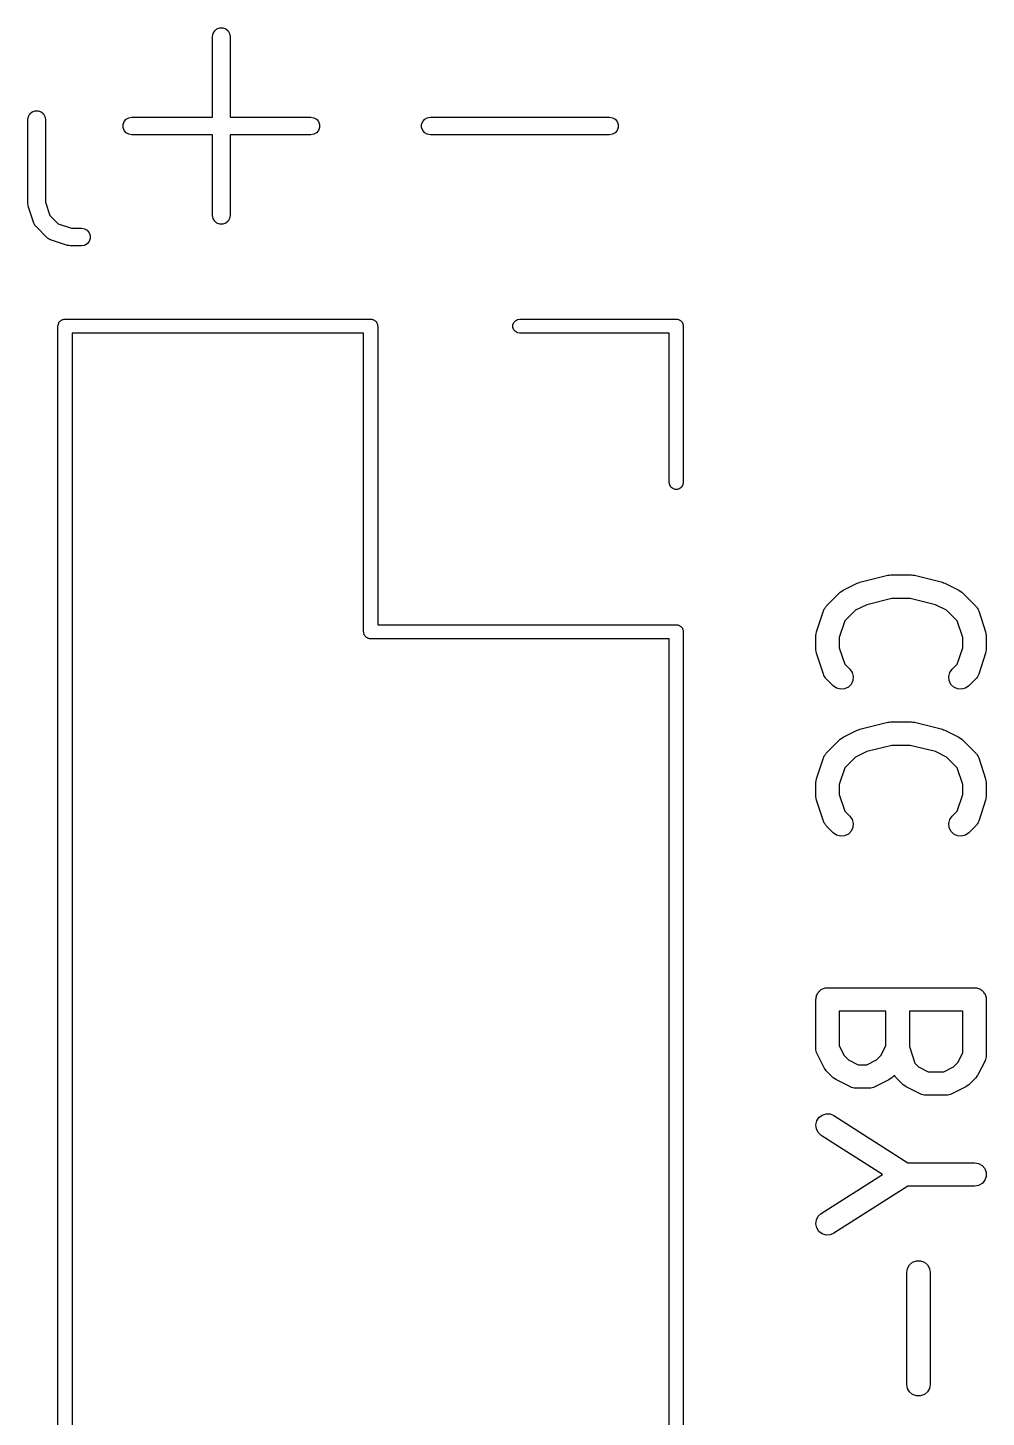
# Model space of a CAD drawing. Extents: x 127.4 to 175.7, y -110 to -72.3.
# Drawn here: x 152.02 to 160.18, y -91.14 to -79.32 of the extents above; entities that cross this region are included whole.
import ezdxf

# ---------------------------------------------------------------- set-up
doc = ezdxf.new("R2010")
doc.units = 0
doc.header["$MEASUREMENT"] = 0
doc.layers.add('BLACK', color=7, linetype='CONTINUOUS')

msp = doc.modelspace()

# ---------------------------------------------------------------- linework, layer by layer
at = {"layer": 'Black'}
for p, q in [((153.595, -79.391), (153.6, -79.3653)), ((153.595, -80.0779), (153.595, -79.391)), ((153.6, -79.3653), (153.613, -79.3427)), ((153.613, -79.3427), (153.632, -79.326)), ((153.632, -79.326), (153.657, -79.3171)), ((153.657, -79.3171), (153.683, -79.3171)), ((153.683, -79.3171), (153.707, -79.326)), ((153.707, -79.326), (153.727, -79.3427)), ((153.727, -79.3427), (153.74, -79.3653)), ((153.74, -79.3653), (153.745, -79.391)), ((153.745, -79.391), (153.745, -80.0779)), ((152.023, -80.0974), (152.028, -80.0717)), ((152.023, -80.8117), (152.023, -80.0974)), ((152.028, -80.0717), (152.041, -80.0492)), ((152.041, -80.0492), (152.061, -80.0324)), ((152.061, -80.0324), (152.085, -80.0235)), ((152.085, -80.0235), (152.111, -80.0235)), ((152.111, -80.0235), (152.136, -80.0324)), ((152.136, -80.0324), (152.156, -80.0492)), ((152.156, -80.0492), (152.169, -80.0717)), ((152.169, -80.0717), (152.173, -80.0974)), ((152.173, -80.0974), (152.173, -80.7995)), ((152.834, -80.1398), (152.843, -80.1154)), ((152.843, -80.1154), (152.86, -80.0954)), ((152.86, -80.0954), (152.882, -80.0824)), ((152.882, -80.0824), (152.908, -80.0779)), ((152.908, -80.0779), (153.595, -80.0779)), ((153.745, -80.0779), (154.432, -80.0779)), ((154.432, -80.0779), (154.458, -80.0824)), ((154.458, -80.0824), (154.48, -80.0954)), ((154.48, -80.0954), (154.497, -80.1154)), ((154.497, -80.1154), (154.506, -80.1398)), ((155.374, -80.1398), (155.383, -80.1154)), ((155.383, -80.1154), (155.4, -80.0954)), ((155.4, -80.0954), (155.422, -80.0824)), ((155.422, -80.0824), (155.448, -80.0779)), ((155.448, -80.0779), (156.972, -80.0779)), ((156.972, -80.0779), (156.998, -80.0824)), ((156.998, -80.0824), (157.02, -80.0954)), ((157.02, -80.0954), (157.037, -80.1154)), ((157.037, -80.1154), (157.046, -80.1398)), ((152.834, -80.1659), (152.834, -80.1398)), ((152.843, -80.1904), (152.834, -80.1659)), ((152.86, -80.2103), (152.843, -80.1904)), ((152.882, -80.2233), (152.86, -80.2103)), ((152.908, -80.2279), (152.882, -80.2233)), ((153.595, -80.2279), (152.908, -80.2279)), ((153.595, -80.9148), (153.595, -80.2279)), ((154.432, -80.2279), (153.745, -80.2279)), ((153.745, -80.2279), (153.745, -80.9148)), ((154.458, -80.2233), (154.432, -80.2279)), ((154.48, -80.2103), (154.458, -80.2233)), ((154.497, -80.1904), (154.48, -80.2103)), ((154.506, -80.1659), (154.497, -80.1904)), ((154.506, -80.1398), (154.506, -80.1659)), ((155.374, -80.1659), (155.374, -80.1398)), ((155.383, -80.1904), (155.374, -80.1659)), ((155.4, -80.2103), (155.383, -80.1904)), ((155.422, -80.2233), (155.4, -80.2103)), ((155.448, -80.2279), (155.422, -80.2233)), ((156.972, -80.2279), (155.448, -80.2279)), ((156.998, -80.2233), (156.972, -80.2279)), ((157.02, -80.2103), (156.998, -80.2233)), ((157.037, -80.1904), (157.02, -80.2103)), ((157.046, -80.1659), (157.037, -80.1904)), ((157.046, -80.1398), (157.046, -80.1659)), ((152.025, -80.8235), (152.023, -80.8117)), ((152.027, -80.8354), (152.025, -80.8235)), ((152.075, -80.9782), (152.027, -80.8354)), ((152.173, -80.7995), (152.212, -80.914)), ((152.212, -80.914), (152.282, -80.9842)), ((153.6, -80.9404), (153.595, -80.9148)), ((153.613, -80.963), (153.6, -80.9404)), ((153.74, -80.9404), (153.727, -80.963)), ((153.745, -80.9148), (153.74, -80.9404)), ((152.077, -80.982), (152.075, -80.9782)), ((152.078, -80.9862), (152.077, -80.982)), ((152.083, -80.9934), (152.078, -80.9862)), ((152.087, -81.0011), (152.083, -80.9934)), ((152.09, -81.004), (152.087, -81.0011)), ((152.093, -81.0076), (152.09, -81.004)), ((152.188, -81.1028), (152.093, -81.0076)), ((152.282, -80.9842), (152.396, -81.0224)), ((152.396, -81.0224), (152.479, -81.0224)), ((152.479, -81.0224), (152.505, -81.0269)), ((152.505, -81.0269), (152.527, -81.0399)), ((152.527, -81.0399), (152.544, -81.0599)), ((152.544, -81.0599), (152.553, -81.0844)), ((153.632, -80.9797), (153.613, -80.963)), ((153.657, -80.9886), (153.632, -80.9797)), ((153.683, -80.9886), (153.657, -80.9886)), ((153.707, -80.9797), (153.683, -80.9886)), ((153.727, -80.963), (153.707, -80.9797)), ((152.192, -81.1053), (152.188, -81.1028)), ((152.195, -81.1085), (152.192, -81.1053)), ((152.202, -81.1127), (152.195, -81.1085)), ((152.209, -81.1177), (152.202, -81.1127)), ((152.214, -81.1189), (152.209, -81.1177)), ((152.217, -81.1209), (152.214, -81.1189)), ((152.36, -81.1685), (152.217, -81.1209)), ((152.372, -81.1703), (152.36, -81.1685)), ((152.384, -81.1724), (152.372, -81.1703)), ((152.479, -81.1724), (152.384, -81.1724)), ((152.505, -81.1679), (152.479, -81.1724)), ((152.527, -81.1548), (152.505, -81.1679)), ((152.544, -81.1349), (152.527, -81.1548)), ((152.553, -81.1104), (152.544, -81.1349)), ((152.553, -81.0844), (152.553, -81.1104)), ((152.28, -81.855), (152.281, -81.8498)), ((152.28, -109.915), (152.28, -81.855)), ((152.281, -81.8446), (152.283, -81.8397)), ((152.281, -81.8498), (152.281, -81.8446)), ((152.283, -81.8397), (152.284, -81.8345)), ((152.284, -81.8345), (152.286, -81.8299)), ((152.286, -81.8299), (152.288, -81.825)), ((152.288, -81.825), (152.291, -81.821)), ((152.291, -81.821), (152.294, -81.8164)), ((152.294, -81.8164), (152.298, -81.8131)), ((152.298, -81.8131), (152.301, -81.809)), ((152.301, -81.809), (152.306, -81.8064)), ((152.306, -81.8064), (152.31, -81.803)), ((152.31, -81.803), (152.315, -81.8012)), ((152.315, -81.8012), (152.319, -81.7986)), ((152.319, -81.7986), (152.325, -81.7977)), ((152.325, -81.7977), (152.33, -81.7959)), ((152.33, -81.7959), (152.335, -81.7959)), ((152.335, -81.7959), (152.34, -81.795)), ((152.34, -81.795), (154.94, -81.795)), ((154.94, -81.795), (154.945, -81.7959)), ((154.945, -81.7959), (154.95, -81.7959)), ((154.95, -81.7959), (154.955, -81.7977)), ((154.955, -81.7977), (154.961, -81.7986)), ((154.961, -81.7986), (154.965, -81.8012)), ((154.965, -81.8012), (154.97, -81.803)), ((154.97, -81.803), (154.974, -81.8064)), ((154.974, -81.8064), (154.979, -81.809)), ((154.979, -81.809), (154.982, -81.8131)), ((154.982, -81.8131), (154.986, -81.8164)), ((154.986, -81.8164), (154.989, -81.821)), ((154.989, -81.821), (154.992, -81.825)), ((154.992, -81.825), (154.994, -81.8299)), ((154.994, -81.8299), (154.996, -81.8345)), ((154.996, -81.8345), (154.997, -81.8397)), ((154.997, -81.8397), (154.999, -81.8446)), ((154.999, -81.8446), (154.999, -81.8498)), ((154.999, -81.8498), (155, -81.855)), ((155, -81.855), (155, -84.395)), ((156.151, -81.8446), (156.158, -81.825)), ((156.151, -81.8654), (156.151, -81.8446)), ((156.158, -81.885), (156.151, -81.8654)), ((156.158, -81.825), (156.171, -81.809)), ((156.171, -81.901), (156.158, -81.885)), ((156.171, -81.809), (156.189, -81.7986)), ((156.189, -81.9114), (156.171, -81.901)), ((156.189, -81.7986), (156.21, -81.795)), ((156.21, -81.795), (157.54, -81.795)), ((157.54, -81.795), (157.545, -81.7959)), ((157.545, -81.7959), (157.55, -81.7959)), ((157.55, -81.7959), (157.555, -81.7977)), ((157.555, -81.7977), (157.561, -81.7986)), ((157.561, -81.7986), (157.565, -81.8012)), ((157.565, -81.8012), (157.57, -81.803)), ((157.57, -81.803), (157.574, -81.8064)), ((157.574, -81.8064), (157.579, -81.809)), ((157.579, -81.809), (157.582, -81.8131)), ((157.582, -81.8131), (157.586, -81.8164)), ((157.586, -81.8164), (157.589, -81.821)), ((157.589, -81.821), (157.592, -81.825)), ((157.592, -81.825), (157.594, -81.8299)), ((157.594, -81.8299), (157.596, -81.8345)), ((157.596, -81.8345), (157.597, -81.8397)), ((157.597, -81.8397), (157.599, -81.8446)), ((157.599, -81.8446), (157.599, -81.8498)), ((157.599, -81.8498), (157.6, -81.855)), ((157.6, -81.855), (157.6, -83.185)), ((152.4, -81.915), (152.4, -109.855)), ((154.88, -81.915), (152.4, -81.915)), ((154.88, -84.455), (154.88, -81.915)), ((156.21, -81.915), (156.189, -81.9114)), ((157.48, -81.915), (156.21, -81.915)), ((157.48, -83.185), (157.48, -81.915)), ((157.484, -83.2055), (157.48, -83.185)), ((157.494, -83.2236), (157.484, -83.2055)), ((157.596, -83.2055), (157.586, -83.2236)), ((157.6, -83.185), (157.596, -83.2055)), ((157.51, -83.237), (157.494, -83.2236)), ((157.53, -83.2441), (157.51, -83.237)), ((157.55, -83.2441), (157.53, -83.2441)), ((157.57, -83.237), (157.55, -83.2441)), ((157.586, -83.2236), (157.57, -83.237)), ((159.101, -84.0334), (159.339, -83.9738)), ((159.339, -83.9738), (159.351, -83.973)), ((159.351, -83.973), (159.363, -83.9709)), ((159.363, -83.9709), (159.542, -83.9709)), ((159.542, -83.9709), (159.554, -83.973)), ((159.554, -83.973), (159.566, -83.9738)), ((159.566, -83.9738), (159.804, -84.0334)), ((158.816, -84.2382), (158.935, -84.1192)), ((158.935, -84.1192), (158.948, -84.11)), ((158.948, -84.11), (158.961, -84.1005)), ((158.961, -84.1005), (159.08, -84.0409)), ((159.08, -84.0409), (159.091, -84.0378)), ((159.091, -84.0378), (159.101, -84.0334)), ((159.804, -84.0334), (159.814, -84.0378)), ((159.814, -84.0378), (159.825, -84.0409)), ((159.825, -84.0409), (159.944, -84.1005)), ((159.944, -84.1005), (159.956, -84.11)), ((159.956, -84.11), (159.97, -84.1192)), ((159.97, -84.1192), (160.089, -84.2382)), ((158.795, -84.2723), (158.796, -84.2667)), ((158.796, -84.2667), (158.803, -84.2571)), ((158.803, -84.2571), (158.809, -84.2468)), ((158.809, -84.2468), (158.813, -84.243)), ((158.813, -84.243), (158.816, -84.2382)), ((159.16, -84.2247), (159.065, -84.2721)), ((159.375, -84.1709), (159.16, -84.2247)), ((159.529, -84.1709), (159.375, -84.1709)), ((159.745, -84.2247), (159.529, -84.1709)), ((159.84, -84.2721), (159.745, -84.2247)), ((160.089, -84.2382), (160.092, -84.243)), ((160.092, -84.243), (160.096, -84.2468)), ((160.096, -84.2468), (160.102, -84.2571)), ((160.102, -84.2571), (160.109, -84.2667)), ((160.109, -84.2667), (160.11, -84.2723)), ((158.733, -84.4559), (158.792, -84.2773)), ((158.792, -84.2773), (158.795, -84.2723)), ((158.974, -84.363), (158.927, -84.5038)), ((159.065, -84.2721), (158.974, -84.363)), ((159.931, -84.363), (159.84, -84.2721)), ((159.977, -84.5037), (159.931, -84.363)), ((160.11, -84.2723), (160.113, -84.2773)), ((160.113, -84.2773), (160.172, -84.4559)), ((154.881, -84.4602), (154.88, -84.455)), ((154.881, -84.4654), (154.881, -84.4602)), ((154.883, -84.4703), (154.881, -84.4654)), ((154.884, -84.4755), (154.883, -84.4703)), ((154.886, -84.4801), (154.884, -84.4755)), ((154.888, -84.485), (154.886, -84.4801)), ((154.891, -84.489), (154.888, -84.485)), ((154.894, -84.4936), (154.891, -84.489)), ((154.898, -84.4969), (154.894, -84.4936)), ((154.901, -84.501), (154.898, -84.4969)), ((154.906, -84.5036), (154.901, -84.501)), ((154.91, -84.507), (154.906, -84.5036)), ((155, -84.395), (157.54, -84.395)), ((157.54, -84.395), (157.545, -84.3959)), ((157.545, -84.3959), (157.55, -84.3959)), ((157.55, -84.3959), (157.555, -84.3977)), ((157.555, -84.3977), (157.561, -84.3986)), ((157.561, -84.3986), (157.565, -84.4012)), ((157.565, -84.4012), (157.57, -84.403)), ((157.57, -84.403), (157.574, -84.4064)), ((157.574, -84.4064), (157.579, -84.409)), ((157.579, -84.409), (157.582, -84.4131)), ((157.582, -84.4131), (157.586, -84.4164)), ((157.586, -84.4164), (157.589, -84.421)), ((157.589, -84.421), (157.592, -84.425)), ((157.592, -84.425), (157.594, -84.4299)), ((157.594, -84.4299), (157.596, -84.4345)), ((157.596, -84.4345), (157.597, -84.4397)), ((157.597, -84.4397), (157.599, -84.4446)), ((157.599, -84.4446), (157.599, -84.4498)), ((157.599, -84.4498), (157.6, -84.455)), ((157.6, -84.455), (157.6, -109.915)), ((158.727, -84.4875), (158.73, -84.4717)), ((158.727, -84.6066), (158.727, -84.4875)), ((158.73, -84.4717), (158.733, -84.4559)), ((158.927, -84.5038), (158.927, -84.5903)), ((159.977, -84.5903), (159.977, -84.5037)), ((160.172, -84.4559), (160.175, -84.4717)), ((160.175, -84.4717), (160.177, -84.4875)), ((160.177, -84.4875), (160.177, -84.6066)), ((154.915, -84.5088), (154.91, -84.507)), ((154.919, -84.5114), (154.915, -84.5088)), ((154.925, -84.5123), (154.919, -84.5114)), ((154.93, -84.5141), (154.925, -84.5123)), ((154.935, -84.5141), (154.93, -84.5141)), ((154.94, -84.515), (154.935, -84.5141)), ((157.48, -84.515), (154.94, -84.515)), ((157.48, -109.855), (157.48, -84.515)), ((158.73, -84.6224), (158.727, -84.6066)), ((158.733, -84.6382), (158.73, -84.6224)), ((158.927, -84.5903), (158.974, -84.7311)), ((159.931, -84.7311), (159.977, -84.5903)), ((160.175, -84.6224), (160.172, -84.6382)), ((160.177, -84.6066), (160.175, -84.6224)), ((158.792, -84.8168), (158.733, -84.6382)), ((158.974, -84.7311), (159.017, -84.774)), ((159.888, -84.774), (159.931, -84.7311)), ((160.172, -84.6382), (160.113, -84.8168)), ((158.795, -84.8218), (158.792, -84.8168)), ((158.796, -84.8274), (158.795, -84.8218)), ((158.803, -84.837), (158.796, -84.8274)), ((158.809, -84.8473), (158.803, -84.837)), ((158.813, -84.8511), (158.809, -84.8473)), ((158.816, -84.8559), (158.813, -84.8511)), ((158.876, -84.9154), (158.816, -84.8559)), ((159.017, -84.774), (159.037, -84.8024)), ((159.037, -84.8024), (159.046, -84.836)), ((159.046, -84.836), (159.043, -84.8705)), ((159.859, -84.836), (159.868, -84.8024)), ((159.862, -84.8705), (159.859, -84.836)), ((159.868, -84.8024), (159.888, -84.774)), ((160.089, -84.8559), (160.029, -84.9154)), ((160.092, -84.8511), (160.089, -84.8559)), ((160.096, -84.8473), (160.092, -84.8511)), ((160.102, -84.837), (160.096, -84.8473)), ((160.109, -84.8274), (160.102, -84.837)), ((160.11, -84.8218), (160.109, -84.8274)), ((160.113, -84.8168), (160.11, -84.8218)), ((158.904, -84.9353), (158.876, -84.9154)), ((158.938, -84.9443), (158.904, -84.9353)), ((158.972, -84.9413), (158.938, -84.9443)), ((159.004, -84.9266), (158.972, -84.9413)), ((159.028, -84.902), (159.004, -84.9266)), ((159.043, -84.8705), (159.028, -84.902)), ((159.877, -84.902), (159.862, -84.8705)), ((159.901, -84.9266), (159.877, -84.902)), ((159.933, -84.9413), (159.901, -84.9266)), ((159.967, -84.9443), (159.933, -84.9413)), ((160.001, -84.9353), (159.967, -84.9443)), ((160.029, -84.9154), (160.001, -84.9353)), ((158.961, -85.3505), (159.08, -85.2909)), ((159.08, -85.2909), (159.091, -85.2878)), ((159.091, -85.2878), (159.101, -85.2834)), ((159.101, -85.2834), (159.339, -85.2238)), ((159.339, -85.2238), (159.351, -85.223)), ((159.351, -85.223), (159.363, -85.2209)), ((159.363, -85.2209), (159.542, -85.2209)), ((159.542, -85.2209), (159.554, -85.223)), ((159.554, -85.223), (159.566, -85.2238)), ((159.566, -85.2238), (159.804, -85.2834)), ((159.804, -85.2834), (159.814, -85.2878)), ((159.814, -85.2878), (159.825, -85.2909)), ((159.825, -85.2909), (159.944, -85.3505)), ((158.816, -85.4882), (158.935, -85.3692)), ((158.935, -85.3692), (158.948, -85.36)), ((158.948, -85.36), (158.961, -85.3505)), ((159.375, -85.4209), (159.16, -85.4747)), ((159.529, -85.4209), (159.375, -85.4209)), ((159.745, -85.4747), (159.529, -85.4209)), ((159.944, -85.3505), (159.956, -85.36)), ((159.956, -85.36), (159.97, -85.3692)), ((159.97, -85.3692), (160.089, -85.4882)), ((158.733, -85.7059), (158.792, -85.5273)), ((158.792, -85.5273), (158.795, -85.5223)), ((158.795, -85.5223), (158.796, -85.5167)), ((158.796, -85.5167), (158.803, -85.5071)), ((158.803, -85.5071), (158.809, -85.4968)), ((158.809, -85.4968), (158.813, -85.493)), ((158.813, -85.493), (158.816, -85.4882)), ((159.065, -85.5221), (158.974, -85.613)), ((159.16, -85.4747), (159.065, -85.5221)), ((159.84, -85.5221), (159.745, -85.4747)), ((159.931, -85.613), (159.84, -85.5221)), ((160.089, -85.4882), (160.092, -85.493)), ((160.092, -85.493), (160.096, -85.4968)), ((160.096, -85.4968), (160.102, -85.5071)), ((160.102, -85.5071), (160.109, -85.5167)), ((160.109, -85.5167), (160.11, -85.5223)), ((160.11, -85.5223), (160.113, -85.5273)), ((160.113, -85.5273), (160.172, -85.7059)), ((158.974, -85.613), (158.927, -85.7538)), ((159.977, -85.7537), (159.931, -85.613)), ((158.727, -85.7375), (158.73, -85.7217)), ((158.727, -85.8566), (158.727, -85.7375)), ((158.73, -85.7217), (158.733, -85.7059)), ((158.927, -85.7538), (158.927, -85.8403)), ((159.977, -85.8403), (159.977, -85.7537)), ((160.172, -85.7059), (160.175, -85.7217)), ((160.175, -85.7217), (160.177, -85.7375)), ((160.177, -85.7375), (160.177, -85.8566)), ((158.73, -85.8724), (158.727, -85.8566)), ((158.733, -85.8882), (158.73, -85.8724)), ((158.792, -86.0668), (158.733, -85.8882)), ((158.927, -85.8403), (158.974, -85.9811)), ((159.931, -85.9811), (159.977, -85.8403)), ((160.172, -85.8882), (160.113, -86.0668)), ((160.175, -85.8724), (160.172, -85.8882)), ((160.177, -85.8566), (160.175, -85.8724)), ((158.974, -85.9811), (159.017, -86.024)), ((159.017, -86.024), (159.037, -86.0524)), ((159.868, -86.0524), (159.888, -86.024)), ((159.888, -86.024), (159.931, -85.9811)), ((158.795, -86.0718), (158.792, -86.0668)), ((158.796, -86.0774), (158.795, -86.0718)), ((158.803, -86.087), (158.796, -86.0774)), ((158.809, -86.0973), (158.803, -86.087)), ((158.813, -86.1011), (158.809, -86.0973)), ((158.816, -86.1059), (158.813, -86.1011)), ((158.876, -86.1654), (158.816, -86.1059)), ((159.028, -86.152), (159.004, -86.1766)), ((159.043, -86.1205), (159.028, -86.152)), ((159.037, -86.0524), (159.046, -86.086)), ((159.046, -86.086), (159.043, -86.1205)), ((159.859, -86.086), (159.868, -86.0524)), ((159.862, -86.1205), (159.859, -86.086)), ((159.877, -86.152), (159.862, -86.1205)), ((159.901, -86.1766), (159.877, -86.152)), ((160.089, -86.1059), (160.029, -86.1654)), ((160.092, -86.1011), (160.089, -86.1059)), ((160.096, -86.0973), (160.092, -86.1011)), ((160.102, -86.087), (160.096, -86.0973)), ((160.109, -86.0774), (160.102, -86.087)), ((160.11, -86.0718), (160.109, -86.0774)), ((160.113, -86.0668), (160.11, -86.0718)), ((158.904, -86.1853), (158.876, -86.1654)), ((158.938, -86.1943), (158.904, -86.1853)), ((158.972, -86.1913), (158.938, -86.1943)), ((159.004, -86.1766), (158.972, -86.1913)), ((159.933, -86.1913), (159.901, -86.1766)), ((159.967, -86.1943), (159.933, -86.1913)), ((160.001, -86.1853), (159.967, -86.1943)), ((160.029, -86.1654), (160.001, -86.1853)), ((158.727, -87.5828), (158.729, -87.5741)), ((158.729, -87.5654), (158.732, -87.5572)), ((158.729, -87.5741), (158.729, -87.5654)), ((158.732, -87.5572), (158.734, -87.5486)), ((158.734, -87.5486), (158.738, -87.541)), ((158.738, -87.541), (158.741, -87.5328)), ((158.741, -87.5328), (158.746, -87.5261)), ((158.746, -87.5261), (158.751, -87.5185)), ((158.751, -87.5185), (158.758, -87.5129)), ((158.758, -87.5129), (158.763, -87.5062)), ((158.763, -87.5062), (158.771, -87.5018)), ((158.771, -87.5018), (158.777, -87.4962)), ((158.777, -87.4962), (158.786, -87.4932)), ((158.786, -87.4932), (158.793, -87.4888)), ((158.793, -87.4888), (158.802, -87.4873)), ((158.802, -87.4873), (158.81, -87.4843)), ((158.81, -87.4843), (158.819, -87.4843)), ((158.819, -87.4843), (158.827, -87.4828)), ((158.827, -87.4828), (160.077, -87.4828)), ((160.077, -87.4828), (160.086, -87.4843)), ((160.086, -87.4843), (160.095, -87.4843)), ((160.095, -87.4843), (160.103, -87.4873)), ((160.103, -87.4873), (160.112, -87.4888)), ((160.112, -87.4888), (160.119, -87.4932)), ((160.119, -87.4932), (160.127, -87.4962)), ((160.127, -87.4962), (160.134, -87.5018)), ((160.134, -87.5018), (160.142, -87.5062)), ((160.142, -87.5062), (160.147, -87.5129)), ((160.147, -87.5129), (160.154, -87.5185)), ((160.154, -87.5185), (160.158, -87.5261)), ((160.158, -87.5261), (160.164, -87.5328)), ((160.164, -87.5328), (160.167, -87.541)), ((160.167, -87.541), (160.171, -87.5486)), ((160.171, -87.5486), (160.173, -87.5572)), ((160.173, -87.5572), (160.176, -87.5654)), ((160.176, -87.5654), (160.176, -87.5741)), ((160.176, -87.5741), (160.177, -87.5828)), ((158.727, -87.9994), (158.727, -87.5828)), ((158.927, -87.6828), (158.927, -87.9758)), ((159.323, -87.6828), (158.927, -87.6828)), ((159.323, -87.9758), (159.323, -87.6828)), ((159.523, -87.6828), (159.523, -87.9832)), ((159.977, -87.6828), (159.523, -87.6828)), ((159.977, -88.0353), (159.977, -87.6828)), ((160.177, -87.5828), (160.177, -88.059)), ((158.728, -88.0051), (158.727, -87.9994)), ((158.728, -88.0109), (158.728, -88.0051)), ((158.731, -88.0221), (158.728, -88.0109)), ((158.734, -88.0336), (158.731, -88.0221)), ((158.736, -88.0386), (158.734, -88.0336)), ((158.738, -88.0442), (158.736, -88.0386)), ((158.798, -88.1632), (158.738, -88.0442)), ((158.927, -87.9758), (158.969, -88.0592)), ((159.281, -88.0592), (159.323, -87.9758)), ((159.523, -87.9832), (159.57, -88.124)), ((159.936, -88.1188), (159.977, -88.0353)), ((158.807, -88.1761), (158.798, -88.1632)), ((158.969, -88.0592), (159.006, -88.0958)), ((159.006, -88.0958), (159.089, -88.1375)), ((159.089, -88.1375), (159.161, -88.1375)), ((159.161, -88.1375), (159.244, -88.0958)), ((159.244, -88.0958), (159.281, -88.0592)), ((159.57, -88.124), (159.601, -88.1553)), ((159.601, -88.1553), (159.684, -88.197)), ((159.816, -88.197), (159.899, -88.1553)), ((159.899, -88.1553), (159.936, -88.1188)), ((160.167, -88.1037), (160.107, -88.2227)), ((160.169, -88.0981), (160.167, -88.1037)), ((160.171, -88.0932), (160.169, -88.0981)), ((160.173, -88.0816), (160.171, -88.0932)), ((160.177, -88.0704), (160.173, -88.0816)), ((160.177, -88.059), (160.176, -88.0646)), ((160.176, -88.0646), (160.177, -88.0704)), ((158.816, -88.1892), (158.807, -88.1761)), ((158.876, -88.2487), (158.816, -88.1892)), ((158.889, -88.2579), (158.876, -88.2487)), ((158.902, -88.2674), (158.889, -88.2579)), ((159.021, -88.327), (158.902, -88.2674)), ((159.348, -88.2674), (159.229, -88.327)), ((159.361, -88.2579), (159.348, -88.2674)), ((159.374, -88.2487), (159.361, -88.2579)), ((159.396, -88.2269), (159.374, -88.2487)), ((159.398, -88.2299), (159.396, -88.2269)), ((159.404, -88.2402), (159.398, -88.2299)), ((159.408, -88.244), (159.404, -88.2402)), ((159.412, -88.2487), (159.408, -88.244)), ((159.471, -88.3082), (159.412, -88.2487)), ((159.684, -88.197), (159.816, -88.197)), ((160.089, -88.2487), (160.029, -88.3082)), ((160.098, -88.2356), (160.089, -88.2487)), ((160.107, -88.2227), (160.098, -88.2356)), ((159.026, -88.3286), (159.021, -88.327)), ((159.031, -88.3315), (159.026, -88.3286)), ((159.043, -88.3335), (159.031, -88.3315)), ((159.054, -88.3369), (159.043, -88.3335)), ((159.06, -88.3365), (159.054, -88.3369)), ((159.066, -88.3375), (159.06, -88.3365)), ((159.185, -88.3375), (159.066, -88.3375)), ((159.19, -88.3365), (159.185, -88.3375)), ((159.196, -88.3369), (159.19, -88.3365)), ((159.207, -88.3335), (159.196, -88.3369)), ((159.219, -88.3315), (159.207, -88.3335)), ((159.224, -88.3286), (159.219, -88.3315)), ((159.229, -88.327), (159.224, -88.3286)), ((159.484, -88.3174), (159.471, -88.3082)), ((159.497, -88.327), (159.484, -88.3174)), ((159.616, -88.3865), (159.497, -88.327)), ((159.622, -88.3881), (159.616, -88.3865)), ((159.627, -88.391), (159.622, -88.3881)), ((159.638, -88.3931), (159.627, -88.391)), ((159.649, -88.3964), (159.638, -88.3931)), ((159.655, -88.396), (159.649, -88.3964)), ((159.661, -88.397), (159.655, -88.396)), ((159.839, -88.397), (159.661, -88.397)), ((159.845, -88.396), (159.839, -88.397)), ((159.851, -88.3964), (159.845, -88.396)), ((159.862, -88.3931), (159.851, -88.3964)), ((159.874, -88.391), (159.862, -88.3931)), ((159.879, -88.3881), (159.874, -88.391)), ((159.884, -88.3865), (159.879, -88.3881)), ((160.003, -88.327), (159.884, -88.3865)), ((160.016, -88.3174), (160.003, -88.327)), ((160.029, -88.3082), (160.016, -88.3174)), ((158.728, -88.6499), (158.735, -88.616)), ((158.735, -88.616), (158.754, -88.5867)), ((158.754, -88.5867), (158.781, -88.5655)), ((158.781, -88.5655), (158.814, -88.5551)), ((158.814, -88.5551), (158.849, -88.5566)), ((158.849, -88.5566), (158.881, -88.5698)), ((158.881, -88.5698), (159.511, -88.9709)), ((158.732, -88.6843), (158.728, -88.6499)), ((158.748, -88.7151), (158.732, -88.6843)), ((158.774, -88.7386), (158.748, -88.7151)), ((159.296, -89.0709), (158.774, -88.7386)), ((159.511, -88.9709), (160.077, -88.9709)), ((160.077, -88.9709), (160.112, -88.9769)), ((160.112, -88.9769), (160.142, -88.9943)), ((160.142, -88.9943), (160.164, -89.0209)), ((158.774, -89.4032), (159.296, -89.0709)), ((160.164, -89.0209), (160.176, -89.0535)), ((160.176, -89.0882), (160.164, -89.1209)), ((160.176, -89.0535), (160.176, -89.0882)), ((159.511, -89.1709), (158.881, -89.5719)), ((160.077, -89.1709), (159.511, -89.1709)), ((160.112, -89.1648), (160.077, -89.1709)), ((160.142, -89.1475), (160.112, -89.1648)), ((160.164, -89.1209), (160.142, -89.1475)), ((158.728, -89.4918), (158.732, -89.4574)), ((158.732, -89.4574), (158.748, -89.4266)), ((158.748, -89.4266), (158.774, -89.4032)), ((158.735, -89.5257), (158.728, -89.4918)), ((158.754, -89.555), (158.735, -89.5257)), ((158.781, -89.5762), (158.754, -89.555)), ((158.814, -89.5867), (158.781, -89.5762)), ((158.849, -89.5852), (158.814, -89.5867)), ((158.881, -89.5719), (158.849, -89.5852)), ((159.525, -89.8399), (159.551, -89.8176)), ((159.551, -89.8176), (159.584, -89.8057)), ((159.584, -89.8057), (159.619, -89.8057)), ((159.619, -89.8057), (159.651, -89.8176)), ((159.651, -89.8176), (159.678, -89.8399)), ((159.501, -89.9042), (159.507, -89.87)), ((159.501, -90.8566), (159.501, -89.9042)), ((159.507, -89.87), (159.525, -89.8399)), ((159.678, -89.8399), (159.695, -89.87)), ((159.695, -89.87), (159.701, -89.9042)), ((159.701, -89.9042), (159.701, -90.8566)), ((159.507, -90.8908), (159.501, -90.8566)), ((159.701, -90.8566), (159.695, -90.8908)), ((159.525, -90.9209), (159.507, -90.8908)), ((159.551, -90.9432), (159.525, -90.9209)), ((159.584, -90.9551), (159.551, -90.9432)), ((159.619, -90.9551), (159.584, -90.9551)), ((159.651, -90.9432), (159.619, -90.9551)), ((159.678, -90.9209), (159.651, -90.9432)), ((159.695, -90.8908), (159.678, -90.9209))]:
    msp.add_line(p, q, dxfattribs=at)

doc.saveas('drawing.dxf')
